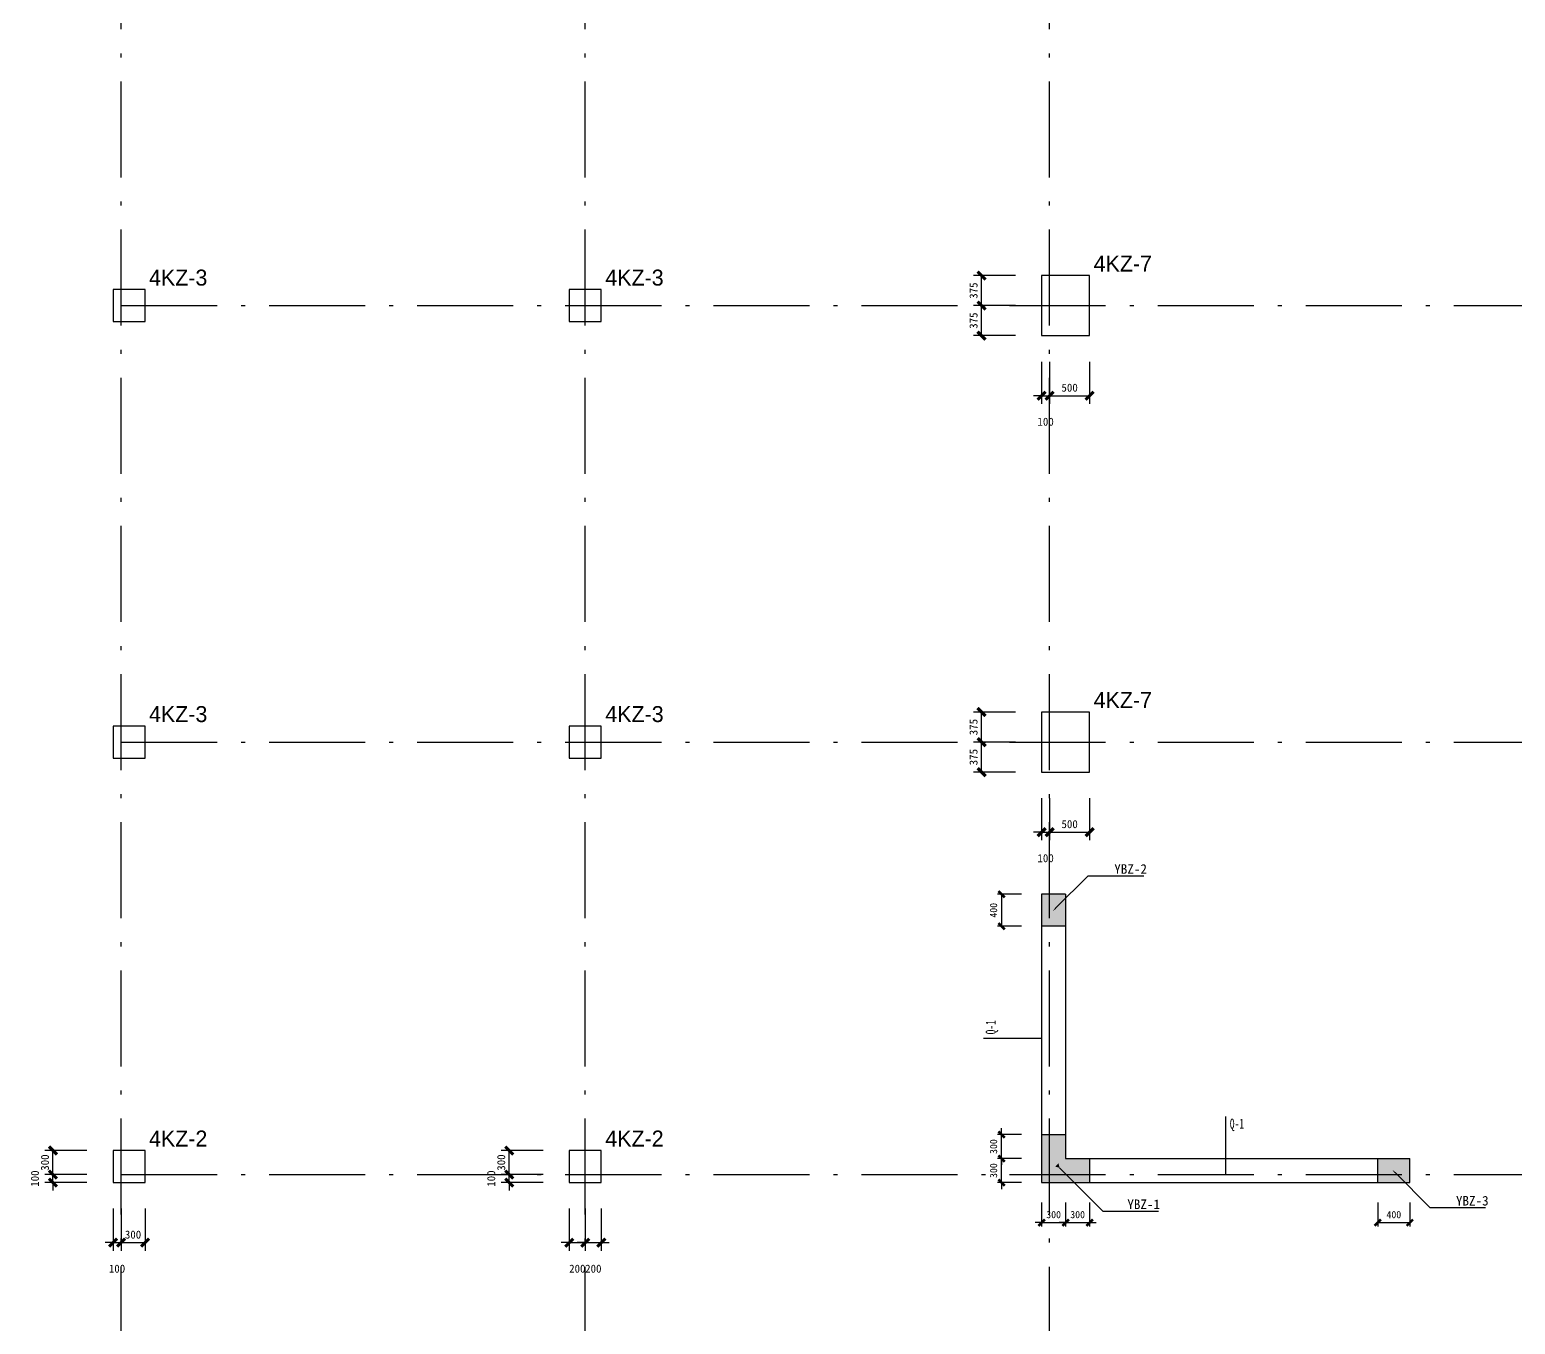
# Model space of a CAD drawing. Header units: millimetres. Extents: x -1141 to 233276, y -20783 to 42059.
# Drawn here: x -1141 to 17417, y 9731 to 25895 of the extents above; entities that cross this region are included whole.
import ezdxf
from ezdxf import colors
from ezdxf.entities.mleader import LeaderData, LeaderLine
from ezdxf.math import Vec2, Vec3

# ---------------------------------------------------------------- set-up
doc = ezdxf.new("R2010")
doc.units = ezdxf.units.MM
doc.header["$PDMODE"] = 35
doc.linetypes.add('线型2', pattern=[1850, 1200, -300, 50, -300])
doc.linetypes.add('线型5', pattern=[3050, 2400, -300, 50, -300])
for name, color, linetype in [('BZ-name', 160, 'Continuous'), ('WALL-Beam', 80, 'Continuous'), ('WALL_INFO', 130, 'Continuous')]:
    doc.layers.add(name, color=color, linetype=linetype)
doc.layers.add('DOTE', color=10, linetype='线型2', plot=False)
for name, color, linetype, lineweight in [('S_Cl', 2, 'Continuous', 25), ('S_ColumDimSect', 84, '线型5', 9), ('S_ColumFocus', 2, 'Continuous', 9), ('S_ConcWall', 3, 'Continuous', 25)]:
    doc.layers.add(name, color=color, linetype=linetype, lineweight=lineweight)
doc.styles.add('xxxx', font='RIF.ttf')
doc.styles.add('宋体', font='')
doc.styles.get('宋体').set_extended_font_data('宋体')
doc.dimstyles.new('DimN_1', dxfattribs={"dimtxt": 125, "dimasz": 100, "dimexe": 250, "dimexo": 0.0625, "dimgap": 50, "dimtad": 1, "dimdec": 0, "dimrnd": 5, "dimzin": 0, "dimdsep": 46, "dimtxsty": '宋体', "dimblk1": 'ARCHTICK', "dimblk2": 'ARCHTICK', "dimsah": 1, "dimcen": 0.09, "dimadec": 0, "dimazin": 0, "dimtfac": 1, "dimtdec": 0, "dimtofl": 0, "dimtmove": 2, "dimatfit": 1, "dimfxl": 1, "dimtolj": 1, "dimtzin": 0, "dimarcsym": 0})
doc.dimstyles.new('ISO-25', dxfattribs={"dimtxt": 2.5, "dimasz": 2.5, "dimexe": 1.25, "dimexo": 0.625, "dimtad": 1, "dimtxsty": 'Standard', "dimcen": 2.5, "dimadec": 0, "dimazin": 0, "dimtfac": 1, "dimtmove": 0, "dimatfit": 3, "dimfxl": 1, "dimarcsym": 0})

# ---------------------------------------------------------------- blocks, each defined once
blk = doc.blocks.new('_ArchTick')
at = {"color": 0, "linetype": 'ByBlock', "const_width": 0.4}
blk.add_lwpolyline([(-0.5, -0.5), (0.5, 0.5)], dxfattribs=at)
blk = doc.blocks.new('*D10')
at = {"layer": 'Defpoints', "color": 0, "transparency": 16777216}
for p in [(-850, 11600), (-100, 11600), (-100, 11500)]:
    blk.add_point(p, dxfattribs=at)
at = {"layer": 'S_ColumDimSect', "color": 0, "lineweight": -2, "transparency": 16777216}
for p, q in [((-850, 11600), (-850, 11700)), ((-425, 11600), (-950, 11600)), ((-850, 11500), (-850, 11600)), ((-425, 11500), (-950, 11500)), ((-850, 11500), (-850, 11400))]:
    blk.add_line(p, q, dxfattribs=at)
at = {"layer": 'S_ColumDimSect', "color": 0, "lineweight": -2, "transparency": 16777216, "xscale": 100, "yscale": 100, "zscale": 100}
for p, rotation in [((-850, 11600), 270), ((-850, 11500), 90)]:
    blk.add_blockref('_ArchTick', p, dxfattribs=dict(at, rotation=rotation))
at = {"layer": 'S_ColumDimSect', "color": 0, "transparency": 16777216, "insert": (-1075, 11550), "char_height": 100, "attachment_point": 5, "rotation": 90, "style": '宋体'}
blk.add_mtext('\\A1;100', dxfattribs=at)
blk = doc.blocks.new('*D11')
at = {"layer": 'Defpoints', "color": 0, "transparency": 16777216}
for p in [(-850, 11900), (-100, 11900), (-100, 11600)]:
    blk.add_point(p, dxfattribs=at)
at = {"layer": 'S_ColumDimSect', "color": 0, "lineweight": -2, "transparency": 16777216}
for p, q in [((-425, 11900), (-950, 11900)), ((-850, 11600), (-850, 11900)), ((-425, 11600), (-950, 11600))]:
    blk.add_line(p, q, dxfattribs=at)
at = {"layer": 'S_ColumDimSect', "color": 0, "lineweight": -2, "transparency": 16777216, "xscale": 100, "yscale": 100, "zscale": 100}
for p, rotation in [((-850, 11900), 90), ((-850, 11600), 270)]:
    blk.add_blockref('_ArchTick', p, dxfattribs=dict(at, rotation=rotation))
at = {"layer": 'S_ColumDimSect', "color": 0, "transparency": 16777216, "insert": (-950, 11750), "char_height": 100, "attachment_point": 5, "rotation": 90, "style": '宋体'}
blk.add_mtext('\\A1;300', dxfattribs=at)
blk = doc.blocks.new('*D12')
at = {"layer": 'Defpoints', "color": 0, "transparency": 16777216}
for p in [(-100, 11500), (0, 11500), (0, 10750)]:
    blk.add_point(p, dxfattribs=at)
at = {"layer": 'S_ColumDimSect', "color": 0, "lineweight": -2, "transparency": 16777216}
for p, q in [((-100, 11175), (-100, 10650)), ((0, 11175), (0, 10650)), ((-100, 10750), (-200, 10750)), ((-100, 10750), (0, 10750)), ((0, 10750), (100, 10750))]:
    blk.add_line(p, q, dxfattribs=at)
at = {"layer": 'S_ColumDimSect', "color": 0, "lineweight": -2, "transparency": 16777216, "xscale": 100, "yscale": 100, "zscale": 100}
blk.add_blockref('_ArchTick', (-100, 10750), dxfattribs=at)
at = {"layer": 'S_ColumDimSect', "color": 0, "lineweight": -2, "transparency": 16777216, "xscale": 100, "yscale": 100, "zscale": 100, "rotation": 180}
blk.add_blockref('_ArchTick', (0, 10750), dxfattribs=at)
at = {"layer": 'S_ColumDimSect', "color": 0, "transparency": 16777216, "insert": (-50, 10425), "char_height": 100, "attachment_point": 5, "style": '宋体'}
blk.add_mtext('\\A1;100', dxfattribs=at)
blk = doc.blocks.new('*D13')
at = {"layer": 'Defpoints', "color": 0, "transparency": 16777216}
for p in [(0, 11500), (300, 11500), (300, 10750)]:
    blk.add_point(p, dxfattribs=at)
at = {"layer": 'S_ColumDimSect', "color": 0, "lineweight": -2, "transparency": 16777216}
for p, q in [((0, 11175), (0, 10650)), ((300, 11175), (300, 10650)), ((0, 10750), (300, 10750))]:
    blk.add_line(p, q, dxfattribs=at)
at = {"layer": 'S_ColumDimSect', "color": 0, "lineweight": -2, "transparency": 16777216, "xscale": 100, "yscale": 100, "zscale": 100, "rotation": 180}
blk.add_blockref('_ArchTick', (0, 10750), dxfattribs=at)
at = {"layer": 'S_ColumDimSect', "color": 0, "lineweight": -2, "transparency": 16777216, "xscale": 100, "yscale": 100, "zscale": 100}
blk.add_blockref('_ArchTick', (300, 10750), dxfattribs=at)
at = {"layer": 'S_ColumDimSect', "color": 0, "transparency": 16777216, "insert": (150, 10850), "char_height": 100, "attachment_point": 5, "style": '宋体'}
blk.add_mtext('\\A1;300', dxfattribs=at)
blk = doc.blocks.new('*D26')
at = {"layer": 'Defpoints', "color": 0, "transparency": 16777216}
for p in [(4850, 11600), (5600, 11600), (5600, 11500)]:
    blk.add_point(p, dxfattribs=at)
at = {"layer": 'S_ColumDimSect', "color": 0, "lineweight": -2, "transparency": 16777216}
for p, q in [((4850, 11600), (4850, 11700)), ((5275, 11600), (4750, 11600)), ((4850, 11500), (4850, 11600)), ((5275, 11500), (4750, 11500)), ((4850, 11500), (4850, 11400))]:
    blk.add_line(p, q, dxfattribs=at)
at = {"layer": 'S_ColumDimSect', "color": 0, "lineweight": -2, "transparency": 16777216, "xscale": 100, "yscale": 100, "zscale": 100}
for p, rotation in [((4850, 11600), 270), ((4850, 11500), 90)]:
    blk.add_blockref('_ArchTick', p, dxfattribs=dict(at, rotation=rotation))
at = {"layer": 'S_ColumDimSect', "color": 0, "transparency": 16777216, "insert": (4625, 11550), "char_height": 100, "attachment_point": 5, "rotation": 90, "style": '宋体'}
blk.add_mtext('\\A1;100', dxfattribs=at)
blk = doc.blocks.new('*D27')
at = {"layer": 'Defpoints', "color": 0, "transparency": 16777216}
for p in [(4850, 11900), (5600, 11900), (5600, 11600)]:
    blk.add_point(p, dxfattribs=at)
at = {"layer": 'S_ColumDimSect', "color": 0, "lineweight": -2, "transparency": 16777216}
for p, q in [((5275, 11900), (4750, 11900)), ((4850, 11600), (4850, 11900)), ((5275, 11600), (4750, 11600))]:
    blk.add_line(p, q, dxfattribs=at)
at = {"layer": 'S_ColumDimSect', "color": 0, "lineweight": -2, "transparency": 16777216, "xscale": 100, "yscale": 100, "zscale": 100}
for p, rotation in [((4850, 11900), 90), ((4850, 11600), 270)]:
    blk.add_blockref('_ArchTick', p, dxfattribs=dict(at, rotation=rotation))
at = {"layer": 'S_ColumDimSect', "color": 0, "transparency": 16777216, "insert": (4750, 11750), "char_height": 100, "attachment_point": 5, "rotation": 90, "style": '宋体'}
blk.add_mtext('\\A1;300', dxfattribs=at)
blk = doc.blocks.new('*D28')
at = {"layer": 'Defpoints', "color": 0, "transparency": 16777216}
for p in [(5600, 11500), (5800, 11500), (5800, 10750)]:
    blk.add_point(p, dxfattribs=at)
at = {"layer": 'S_ColumDimSect', "color": 0, "lineweight": -2, "transparency": 16777216}
for p, q in [((5600, 11175), (5600, 10650)), ((5800, 11175), (5800, 10650)), ((5600, 10750), (5500, 10750)), ((5600, 10750), (5800, 10750)), ((5800, 10750), (5900, 10750))]:
    blk.add_line(p, q, dxfattribs=at)
at = {"layer": 'S_ColumDimSect', "color": 0, "lineweight": -2, "transparency": 16777216, "xscale": 100, "yscale": 100, "zscale": 100}
blk.add_blockref('_ArchTick', (5600, 10750), dxfattribs=at)
at = {"layer": 'S_ColumDimSect', "color": 0, "lineweight": -2, "transparency": 16777216, "xscale": 100, "yscale": 100, "zscale": 100, "rotation": 180}
blk.add_blockref('_ArchTick', (5800, 10750), dxfattribs=at)
at = {"layer": 'S_ColumDimSect', "color": 0, "transparency": 16777216, "insert": (5700, 10425), "char_height": 100, "attachment_point": 5, "style": '宋体'}
blk.add_mtext('\\A1;200', dxfattribs=at)
blk = doc.blocks.new('*D29')
at = {"layer": 'Defpoints', "color": 0, "transparency": 16777216}
for p in [(5800, 11500), (6000, 11500), (6000, 10750)]:
    blk.add_point(p, dxfattribs=at)
at = {"layer": 'S_ColumDimSect', "color": 0, "lineweight": -2, "transparency": 16777216}
for p, q in [((5800, 11175), (5800, 10650)), ((6000, 11175), (6000, 10650)), ((5800, 10750), (5700, 10750)), ((5800, 10750), (6000, 10750)), ((6000, 10750), (6100, 10750))]:
    blk.add_line(p, q, dxfattribs=at)
at = {"layer": 'S_ColumDimSect', "color": 0, "lineweight": -2, "transparency": 16777216, "xscale": 100, "yscale": 100, "zscale": 100}
blk.add_blockref('_ArchTick', (5800, 10750), dxfattribs=at)
at = {"layer": 'S_ColumDimSect', "color": 0, "lineweight": -2, "transparency": 16777216, "xscale": 100, "yscale": 100, "zscale": 100, "rotation": 180}
blk.add_blockref('_ArchTick', (6000, 10750), dxfattribs=at)
at = {"layer": 'S_ColumDimSect', "color": 0, "transparency": 16777216, "insert": (5900, 10425), "char_height": 100, "attachment_point": 5, "style": '宋体'}
blk.add_mtext('\\A1;200', dxfattribs=at)
blk = doc.blocks.new('*D42')
at = {"layer": 'Defpoints', "color": 0, "transparency": 16777216}
for p in [(10750, 17000), (11500, 17000), (11500, 16625)]:
    blk.add_point(p, dxfattribs=at)
at = {"layer": 'S_ColumDimSect', "color": 0, "lineweight": -2, "transparency": 16777216}
for p, q in [((11175, 17000), (10650, 17000)), ((10750, 16625), (10750, 17000)), ((11175, 16625), (10650, 16625))]:
    blk.add_line(p, q, dxfattribs=at)
at = {"layer": 'S_ColumDimSect', "color": 0, "lineweight": -2, "transparency": 16777216, "xscale": 100, "yscale": 100, "zscale": 100}
for p, rotation in [((10750, 17000), 90), ((10750, 16625), 270)]:
    blk.add_blockref('_ArchTick', p, dxfattribs=dict(at, rotation=rotation))
at = {"layer": 'S_ColumDimSect', "color": 0, "transparency": 16777216, "insert": (10650, 16812.5), "char_height": 100, "attachment_point": 5, "rotation": 90, "style": '宋体'}
blk.add_mtext('\\A1;375', dxfattribs=at)
blk = doc.blocks.new('*D43')
at = {"layer": 'Defpoints', "color": 0, "transparency": 16777216}
for p in [(10750, 17375), (11500, 17375), (11500, 17000)]:
    blk.add_point(p, dxfattribs=at)
at = {"layer": 'S_ColumDimSect', "color": 0, "lineweight": -2, "transparency": 16777216}
for p, q in [((11175, 17375), (10650, 17375)), ((10750, 17000), (10750, 17375)), ((11175, 17000), (10650, 17000))]:
    blk.add_line(p, q, dxfattribs=at)
at = {"layer": 'S_ColumDimSect', "color": 0, "lineweight": -2, "transparency": 16777216, "xscale": 100, "yscale": 100, "zscale": 100}
for p, rotation in [((10750, 17375), 90), ((10750, 17000), 270)]:
    blk.add_blockref('_ArchTick', p, dxfattribs=dict(at, rotation=rotation))
at = {"layer": 'S_ColumDimSect', "color": 0, "transparency": 16777216, "insert": (10650, 17187.5), "char_height": 100, "attachment_point": 5, "rotation": 90, "style": '宋体'}
blk.add_mtext('\\A1;375', dxfattribs=at)
blk = doc.blocks.new('*D44')
at = {"layer": 'Defpoints', "color": 0, "transparency": 16777216}
for p in [(11500, 16625), (11600, 16625), (11600, 15875)]:
    blk.add_point(p, dxfattribs=at)
at = {"layer": 'S_ColumDimSect', "color": 0, "lineweight": -2, "transparency": 16777216}
for p, q in [((11500, 16300), (11500, 15775)), ((11600, 16300), (11600, 15775)), ((11500, 15875), (11400, 15875)), ((11500, 15875), (11600, 15875)), ((11600, 15875), (11700, 15875))]:
    blk.add_line(p, q, dxfattribs=at)
at = {"layer": 'S_ColumDimSect', "color": 0, "lineweight": -2, "transparency": 16777216, "xscale": 100, "yscale": 100, "zscale": 100}
blk.add_blockref('_ArchTick', (11500, 15875), dxfattribs=at)
at = {"layer": 'S_ColumDimSect', "color": 0, "lineweight": -2, "transparency": 16777216, "xscale": 100, "yscale": 100, "zscale": 100, "rotation": 180}
blk.add_blockref('_ArchTick', (11600, 15875), dxfattribs=at)
at = {"layer": 'S_ColumDimSect', "color": 0, "transparency": 16777216, "insert": (11550, 15550), "char_height": 100, "attachment_point": 5, "style": '宋体'}
blk.add_mtext('\\A1;100', dxfattribs=at)
blk = doc.blocks.new('*D45')
at = {"layer": 'Defpoints', "color": 0, "transparency": 16777216}
for p in [(11600, 16625), (12100, 16625), (12100, 15875)]:
    blk.add_point(p, dxfattribs=at)
at = {"layer": 'S_ColumDimSect', "color": 0, "lineweight": -2, "transparency": 16777216}
for p, q in [((11600, 16300), (11600, 15775)), ((12100, 16300), (12100, 15775)), ((11600, 15875), (12100, 15875))]:
    blk.add_line(p, q, dxfattribs=at)
at = {"layer": 'S_ColumDimSect', "color": 0, "lineweight": -2, "transparency": 16777216, "xscale": 100, "yscale": 100, "zscale": 100, "rotation": 180}
blk.add_blockref('_ArchTick', (11600, 15875), dxfattribs=at)
at = {"layer": 'S_ColumDimSect', "color": 0, "lineweight": -2, "transparency": 16777216, "xscale": 100, "yscale": 100, "zscale": 100}
blk.add_blockref('_ArchTick', (12100, 15875), dxfattribs=at)
at = {"layer": 'S_ColumDimSect', "color": 0, "transparency": 16777216, "insert": (11850, 15975), "char_height": 100, "attachment_point": 5, "style": '宋体'}
blk.add_mtext('\\A1;500', dxfattribs=at)
blk = doc.blocks.new('*D46')
at = {"layer": 'Defpoints', "color": 0, "transparency": 16777216}
for p in [(10750, 22450), (11500, 22450), (11500, 22075)]:
    blk.add_point(p, dxfattribs=at)
at = {"layer": 'S_ColumDimSect', "color": 0, "lineweight": -2, "transparency": 16777216}
for p, q in [((11175, 22450), (10650, 22450)), ((10750, 22075), (10750, 22450)), ((11175, 22075), (10650, 22075))]:
    blk.add_line(p, q, dxfattribs=at)
at = {"layer": 'S_ColumDimSect', "color": 0, "lineweight": -2, "transparency": 16777216, "xscale": 100, "yscale": 100, "zscale": 100}
for p, rotation in [((10750, 22450), 90), ((10750, 22075), 270)]:
    blk.add_blockref('_ArchTick', p, dxfattribs=dict(at, rotation=rotation))
at = {"layer": 'S_ColumDimSect', "color": 0, "transparency": 16777216, "insert": (10650, 22262.5), "char_height": 100, "attachment_point": 5, "rotation": 90, "style": '宋体'}
blk.add_mtext('\\A1;375', dxfattribs=at)
blk = doc.blocks.new('*D47')
at = {"layer": 'Defpoints', "color": 0, "transparency": 16777216}
for p in [(10750, 22825), (11500, 22825), (11500, 22450)]:
    blk.add_point(p, dxfattribs=at)
at = {"layer": 'S_ColumDimSect', "color": 0, "lineweight": -2, "transparency": 16777216}
for p, q in [((11175, 22825), (10650, 22825)), ((10750, 22450), (10750, 22825)), ((11175, 22450), (10650, 22450))]:
    blk.add_line(p, q, dxfattribs=at)
at = {"layer": 'S_ColumDimSect', "color": 0, "lineweight": -2, "transparency": 16777216, "xscale": 100, "yscale": 100, "zscale": 100}
for p, rotation in [((10750, 22825), 90), ((10750, 22450), 270)]:
    blk.add_blockref('_ArchTick', p, dxfattribs=dict(at, rotation=rotation))
at = {"layer": 'S_ColumDimSect', "color": 0, "transparency": 16777216, "insert": (10650, 22637.5), "char_height": 100, "attachment_point": 5, "rotation": 90, "style": '宋体'}
blk.add_mtext('\\A1;375', dxfattribs=at)
blk = doc.blocks.new('*D48')
at = {"layer": 'Defpoints', "color": 0, "transparency": 16777216}
for p in [(11500, 22075), (11600, 22075), (11600, 21325)]:
    blk.add_point(p, dxfattribs=at)
at = {"layer": 'S_ColumDimSect', "color": 0, "lineweight": -2, "transparency": 16777216}
for p, q in [((11500, 21750), (11500, 21225)), ((11600, 21750), (11600, 21225)), ((11500, 21325), (11400, 21325)), ((11500, 21325), (11600, 21325)), ((11600, 21325), (11700, 21325))]:
    blk.add_line(p, q, dxfattribs=at)
at = {"layer": 'S_ColumDimSect', "color": 0, "lineweight": -2, "transparency": 16777216, "xscale": 100, "yscale": 100, "zscale": 100}
blk.add_blockref('_ArchTick', (11500, 21325), dxfattribs=at)
at = {"layer": 'S_ColumDimSect', "color": 0, "lineweight": -2, "transparency": 16777216, "xscale": 100, "yscale": 100, "zscale": 100, "rotation": 180}
blk.add_blockref('_ArchTick', (11600, 21325), dxfattribs=at)
at = {"layer": 'S_ColumDimSect', "color": 0, "transparency": 16777216, "insert": (11550, 21000), "char_height": 100, "attachment_point": 5, "style": '宋体'}
blk.add_mtext('\\A1;100', dxfattribs=at)
blk = doc.blocks.new('*D49')
at = {"layer": 'Defpoints', "color": 0, "transparency": 16777216}
for p in [(11600, 22075), (12100, 22075), (12100, 21325)]:
    blk.add_point(p, dxfattribs=at)
at = {"layer": 'S_ColumDimSect', "color": 0, "lineweight": -2, "transparency": 16777216}
for p, q in [((11600, 21750), (11600, 21225)), ((12100, 21750), (12100, 21225)), ((11600, 21325), (12100, 21325))]:
    blk.add_line(p, q, dxfattribs=at)
at = {"layer": 'S_ColumDimSect', "color": 0, "lineweight": -2, "transparency": 16777216, "xscale": 100, "yscale": 100, "zscale": 100, "rotation": 180}
blk.add_blockref('_ArchTick', (11600, 21325), dxfattribs=at)
at = {"layer": 'S_ColumDimSect', "color": 0, "lineweight": -2, "transparency": 16777216, "xscale": 100, "yscale": 100, "zscale": 100}
blk.add_blockref('_ArchTick', (12100, 21325), dxfattribs=at)
at = {"layer": 'S_ColumDimSect', "color": 0, "transparency": 16777216, "insert": (11850, 21425), "char_height": 100, "attachment_point": 5, "style": '宋体'}
blk.add_mtext('\\A1;500', dxfattribs=at)
blk = doc.blocks.new('*D253')
at = {"layer": 'Defpoints', "color": 0, "transparency": 16777216}
for p in [(11500, 11500), (11800, 11500), (11800, 11000)]:
    blk.add_point(p, dxfattribs=at)
at = {"layer": 'WALL-Beam', "color": 0, "lineweight": -2, "transparency": 16777216}
for p, q in [((11500, 11250), (11500, 10950)), ((11800, 11250), (11800, 10950)), ((11500, 11000), (11420, 11000)), ((11500, 11000), (11800, 11000)), ((11800, 11000), (11880, 11000))]:
    blk.add_line(p, q, dxfattribs=at)
at = {"layer": 'WALL-Beam', "color": 0, "lineweight": -2, "transparency": 16777216, "xscale": 80, "yscale": 80, "zscale": 80}
blk.add_blockref('_ArchTick', (11500, 11000), dxfattribs=at)
at = {"layer": 'WALL-Beam', "color": 0, "lineweight": -2, "transparency": 16777216, "xscale": 80, "yscale": 80, "zscale": 80, "rotation": 180}
blk.add_blockref('_ArchTick', (11800, 11000), dxfattribs=at)
at = {"layer": 'WALL-Beam', "color": 7, "transparency": 16777216, "insert": (11650, 11100), "char_height": 90, "attachment_point": 5}
blk.add_mtext('300', dxfattribs=at)
blk = doc.blocks.new('*D254')
at = {"layer": 'Defpoints', "color": 0, "transparency": 16777216}
for p in [(11800, 11500), (12100, 11500), (12100, 11000)]:
    blk.add_point(p, dxfattribs=at)
at = {"layer": 'WALL-Beam', "color": 0, "lineweight": -2, "transparency": 16777216}
for p, q in [((11800, 11250), (11800, 10950)), ((12100, 11250), (12100, 10950)), ((11800, 11000), (11720, 11000)), ((11800, 11000), (12100, 11000)), ((12100, 11000), (12180, 11000))]:
    blk.add_line(p, q, dxfattribs=at)
at = {"layer": 'WALL-Beam', "color": 0, "lineweight": -2, "transparency": 16777216, "xscale": 80, "yscale": 80, "zscale": 80}
blk.add_blockref('_ArchTick', (11800, 11000), dxfattribs=at)
at = {"layer": 'WALL-Beam', "color": 0, "lineweight": -2, "transparency": 16777216, "xscale": 80, "yscale": 80, "zscale": 80, "rotation": 180}
blk.add_blockref('_ArchTick', (12100, 11000), dxfattribs=at)
at = {"layer": 'WALL-Beam', "color": 7, "transparency": 16777216, "insert": (11950, 11100), "char_height": 90, "attachment_point": 5}
blk.add_mtext('300', dxfattribs=at)
blk = doc.blocks.new('*D251')
at = {"layer": 'Defpoints', "color": 0, "transparency": 16777216}
for p in [(11000, 11800), (11500, 11800), (11500, 11500)]:
    blk.add_point(p, dxfattribs=at)
at = {"layer": 'WALL-Beam', "color": 0, "lineweight": -2, "transparency": 16777216}
for p, q in [((11000, 11800), (11000, 11880)), ((11250, 11800), (10950, 11800)), ((11000, 11500), (11000, 11800)), ((11250, 11500), (10950, 11500)), ((11000, 11500), (11000, 11420))]:
    blk.add_line(p, q, dxfattribs=at)
at = {"layer": 'WALL-Beam', "color": 0, "lineweight": -2, "transparency": 16777216, "xscale": 80, "yscale": 80, "zscale": 80}
for p, rotation in [((11000, 11800), 270), ((11000, 11500), 90)]:
    blk.add_blockref('_ArchTick', p, dxfattribs=dict(at, rotation=rotation))
at = {"layer": 'WALL-Beam', "color": 7, "transparency": 16777216, "insert": (10900, 11650), "char_height": 90, "attachment_point": 5, "rotation": 90}
blk.add_mtext('300', dxfattribs=at)
blk = doc.blocks.new('*D255')
at = {"layer": 'Defpoints', "color": 0, "transparency": 16777216}
for p in [(11000, 12100), (11500, 12100), (11500, 11800)]:
    blk.add_point(p, dxfattribs=at)
at = {"layer": 'WALL-Beam', "color": 0, "lineweight": -2, "transparency": 16777216}
for p, q in [((11250, 12100), (10950, 12100)), ((11000, 12100), (11000, 12180)), ((11000, 11800), (11000, 12100)), ((11250, 11800), (10950, 11800)), ((11000, 11800), (11000, 11720))]:
    blk.add_line(p, q, dxfattribs=at)
at = {"layer": 'WALL-Beam', "color": 0, "lineweight": -2, "transparency": 16777216, "xscale": 80, "yscale": 80, "zscale": 80}
for p, rotation in [((11000, 12100), 270), ((11000, 11800), 90)]:
    blk.add_blockref('_ArchTick', p, dxfattribs=dict(at, rotation=rotation))
at = {"layer": 'WALL-Beam', "color": 7, "transparency": 16777216, "insert": (10900, 11950), "char_height": 90, "attachment_point": 5, "rotation": 90}
blk.add_mtext('300', dxfattribs=at)
blk = doc.blocks.new('*D256')
at = {"layer": 'Defpoints', "color": 0, "transparency": 16777216}
for p in [(11500, 15100), (11000, 14700), (11500, 14700)]:
    blk.add_point(p, dxfattribs=at)
at = {"layer": 'WALL-Beam', "color": 0, "lineweight": -2, "transparency": 16777216}
for p, q in [((11250, 15100), (10950, 15100)), ((11000, 15100), (11000, 14700)), ((11250, 14700), (10950, 14700))]:
    blk.add_line(p, q, dxfattribs=at)
at = {"layer": 'WALL-Beam', "color": 0, "lineweight": -2, "transparency": 16777216, "xscale": 80, "yscale": 80, "zscale": 80}
for p, rotation in [((11000, 15100), 90), ((11000, 14700), 270)]:
    blk.add_blockref('_ArchTick', p, dxfattribs=dict(at, rotation=rotation))
at = {"layer": 'WALL-Beam', "color": 7, "transparency": 16777216, "insert": (10900, 14900), "char_height": 90, "attachment_point": 5, "rotation": 90}
blk.add_mtext('400', dxfattribs=at)
blk = doc.blocks.new('*D257')
at = {"layer": 'Defpoints', "color": 0, "transparency": 16777216}
for p in [(15700, 11500), (16100, 11500), (16100, 11000)]:
    blk.add_point(p, dxfattribs=at)
at = {"layer": 'WALL-Beam', "color": 0, "lineweight": -2, "transparency": 16777216}
for p, q in [((15700, 11250), (15700, 10950)), ((16100, 11250), (16100, 10950)), ((15700, 11000), (16100, 11000))]:
    blk.add_line(p, q, dxfattribs=at)
at = {"layer": 'WALL-Beam', "color": 0, "lineweight": -2, "transparency": 16777216, "xscale": 80, "yscale": 80, "zscale": 80, "rotation": 180}
blk.add_blockref('_ArchTick', (15700, 11000), dxfattribs=at)
at = {"layer": 'WALL-Beam', "color": 0, "lineweight": -2, "transparency": 16777216, "xscale": 80, "yscale": 80, "zscale": 80}
blk.add_blockref('_ArchTick', (16100, 11000), dxfattribs=at)
at = {"layer": 'WALL-Beam', "color": 7, "transparency": 16777216, "insert": (15900, 11100), "char_height": 90, "attachment_point": 5}
blk.add_mtext('400', dxfattribs=at)
blk = doc.blocks.new('_DatumFilled')
at = {"color": 0, "linetype": 'ByBlock'}
blk.add_solid([(0, 0.58), (-1, 0), (0, -0.58)], dxfattribs=at)

msp = doc.modelspace()

# ---------------------------------------------------------------- hatches: boundary and pattern name
at = {"layer": 'WALL-Beam', "true_color": 0x636466}
h = msp.add_hatch(color=251, dxfattribs=at)
h.dxf.hatch_style = 1
h.paths.add_polyline_path([(11800, 15100), (11500, 15100), (11500, 14700), (11800, 14700)])
h = msp.add_hatch(color=251, dxfattribs=at)
h.dxf.hatch_style = 1
h.paths.add_polyline_path([(11500, 11500), (12100, 11500), (12100, 11800), (11800, 11800), (11800, 12100), (11500, 12100)])
h = msp.add_hatch(color=251, dxfattribs=at)
h.dxf.hatch_style = 1
h.paths.add_polyline_path([(16100, 11500), (16100, 11800), (15700, 11800), (15700, 11500)])

# ---------------------------------------------------------------- linework, layer by layer
at = {"layer": 'DOTE'}
for p, q in [((0, 0), (0, 41300)), ((5800, 0), (5800, 41300)), ((11600, 0), (11600, 41300)), ((0, 22450), (72500, 22450)), ((0, 17000), (72500, 17000)), ((0, 11600), (72500, 11600))]:
    msp.add_line(p, q, dxfattribs=at)
at = {"layer": 'S_Cl'}
for points in [[(300, 22250), (300, 22650), (-100, 22650), (-100, 22250)], [(6000, 22250), (6000, 22650), (5600, 22650), (5600, 22250)], [(12100, 22075), (12100, 22825), (11500, 22825), (11500, 22075)], [(12100, 16625), (12100, 17375), (11500, 17375), (11500, 16625)], [(300, 16800), (300, 17200), (-100, 17200), (-100, 16800)], [(6000, 16800), (6000, 17200), (5600, 17200), (5600, 16800)], [(300, 11500), (300, 11900), (-100, 11900), (-100, 11500)], [(6000, 11500), (6000, 11900), (5600, 11900), (5600, 11500)]]:
    msp.add_lwpolyline(points, close=True, dxfattribs=at)
at = {"layer": 'S_ConcWall'}
for p, q in [((11500, 15100), (11500, 11500)), ((11800, 15100), (11500, 15100)), ((11800, 15100), (11800, 11800)), ((11800, 14700), (11500, 14700)), ((11500, 12100), (11800, 12100)), ((11800, 11800), (16100, 11800)), ((12100, 11800), (12100, 11500)), ((15700, 11500), (15700, 11800)), ((16100, 11500), (16100, 11800)), ((11500, 11500), (16100, 11500))]:
    msp.add_line(p, q, dxfattribs=at)
at = {"layer": 'WALL_INFO'}
for p, q in [((11500, 13300), (10775, 13300)), ((13800, 11600), (13800, 12325))]:
    msp.add_line(p, q, dxfattribs=at)

# ---------------------------------------------------------------- texts
at = {"layer": 'S_ColumFocus', "char_height": 200, "attachment_point": 1, "style": 'xxxx'}
for s, insert, width in [('4KZ-7', (12150, 23075.05), 804), ('4KZ-3', (350, 22900.05), 678.375), ('4KZ-3', (6050, 22900.05), 678.375), ('4KZ-3', (350, 17450.05), 678.375), ('4KZ-3', (6050, 17450.05), 678.375), ('4KZ-7', (12150, 17625.05), 812.375), ('4KZ-2', (350, 12150.05), 678.375), ('4KZ-2', (6050, 12150.05), 670)]:
    msp.add_mtext(s, dxfattribs=dict(at, insert=insert, width=width))
at = {"layer": 'WALL_INFO', "insert": (10880, 13440), "char_height": 125, "width": 393.75, "attachment_point": 5, "rotation": 90, "line_spacing_factor": 1.1, "style": '宋体'}
msp.add_mtext('\\pxsm1;{\\W0.7;Q-1}', dxfattribs=at)
at = {"layer": 'WALL_INFO', "insert": (13940, 12220), "char_height": 125, "width": 393.75, "attachment_point": 5, "line_spacing_factor": 1.1, "style": '宋体'}
msp.add_mtext('\\pxsm1;{\\W0.7;Q-1}', dxfattribs=at)

# ---------------------------------------------------------------- dimensions: what is measured, and where the dimension line sits
at = {"layer": 'S_ColumDimSect'}
for p1, p2, distance, picture, middle in [((11500, 22450), (11500, 22825), 750, '*D47', (10650, 22637.5)), ((11500, 22075), (11500, 22450), 750, '*D46', (10650, 22262.5)), ((11500, 22075), (11600, 22075), -750, '*D48', (11550, 21000)), ((11600, 22075), (12100, 22075), -750, '*D49', (11850, 21425)), ((11500, 17000), (11500, 17375), 750, '*D43', (10650, 17187.5)), ((11500, 16625), (11500, 17000), 750, '*D42', (10650, 16812.5)), ((11500, 16625), (11600, 16625), -750, '*D44', (11550, 15550)), ((11600, 16625), (12100, 16625), -750, '*D45', (11850, 15975)), ((-100, 11600), (-100, 11900), 750, '*D11', (-950, 11750)), ((5600, 11600), (5600, 11900), 750, '*D27', (4750, 11750)), ((-100, 11500), (-100, 11600), 750, '*D10', (-1075, 11550)), ((5600, 11500), (5600, 11600), 750, '*D26', (4625, 11550)), ((-100, 11500), (0, 11500), -750, '*D12', (-50, 10425)), ((0, 11500), (300, 11500), -750, '*D13', (150, 10850)), ((5600, 11500), (5800, 11500), -750, '*D28', (5700, 10425)), ((5800, 11500), (6000, 11500), -750, '*D29', (5900, 10425))]:
    dim = msp.add_aligned_dim(p1=p1, p2=p2, distance=distance, dimstyle='DimN_1', override={"dimtxt": 100, "dimexe": 100, "dimexo": 325, "dimtih": 0, "dimtoh": 0, "dimtofl": 1, "dimtfill": 0}, dxfattribs=at)
    dim.commit()
    dim.dimension.update_dxf_attribs({"geometry": picture, "text_midpoint": middle})
at = {"layer": 'WALL-Beam'}
for base, p1, p2, picture, middle in [((11000, 14700), (11500, 15100), (11500, 14700), '*D256', (10900, 14900)), ((11000, 12100), (11500, 11800), (11500, 12100), '*D255', (10900, 11950)), ((11000, 11800), (11500, 11500), (11500, 11800), '*D251', (10900, 11650))]:
    dim = msp.add_linear_dim(base=base, p1=p1, p2=p2, angle=270, dimstyle='ISO-25', override={"dimtxt": 90, "dimasz": 80, "dimexe": 50, "dimexo": 250, "dimgap": 55, "dimblk1": 'ArchTick', "dimblk2": 'ArchTick', "dimsah": 1, "dimclrt": 7, "dimtix": 1, "dimtmove": 2}, dxfattribs=at)
    dim.commit()
    dim.dimension.update_dxf_attribs({"geometry": picture, "text_midpoint": middle})
for base, p1, p2, override, picture, middle in [((11800, 11000), (11500, 11500), (11800, 11500), {"dimtxt": 90, "dimasz": 80, "dimexe": 50, "dimexo": 250, "dimgap": 55, "dimblk1": 'ArchTick', "dimblk2": 'ArchTick', "dimsah": 1, "dimclrt": 7, "dimtix": 1, "dimtmove": 2, "dimlwd": 65534}, '*D253', (11650, 11100)), ((12100, 11000), (11800, 11500), (12100, 11500), {"dimtxt": 90, "dimasz": 80, "dimexe": 50, "dimexo": 250, "dimgap": 55, "dimblk1": 'ArchTick', "dimblk2": 'ArchTick', "dimsah": 1, "dimclrt": 7, "dimtix": 1, "dimtmove": 2}, '*D254', (11950, 11100)), ((16100, 11000), (15700, 11500), (16100, 11500), {"dimtxt": 90, "dimasz": 80, "dimexe": 50, "dimexo": 250, "dimgap": 55, "dimblk1": 'ArchTick', "dimblk2": 'ArchTick', "dimsah": 1, "dimclrt": 7, "dimtix": 1, "dimtmove": 2}, '*D257', (15900, 11100))]:
    dim = msp.add_linear_dim(base=base, p1=p1, p2=p2, dimstyle='ISO-25', override=override, dxfattribs=at)
    dim.commit()
    dim.dimension.update_dxf_attribs({"geometry": picture, "text_midpoint": middle})

# ---------------------------------------------------------------- leaders
at = {"layer": 'BZ-name'}
ml = msp.add_multileader_mtext('Standard', dxfattribs=at)
ml.set_content('YBZ-2', color=256)
ml.set_leader_properties()
ml.build(insert=Vec2(0, 0))
ml.multileader.update_dxf_attribs({"text_left_attachment_type": 6, "text_right_attachment_type": 6, "dogleg_length": 200, "arrow_head_size": 50})
ctx = ml.context
ctx.base_point, ctx.char_height, ctx.arrow_head_size, ctx.landing_gap_size, ctx.plane_origin = Vec3(12281.814, 15331.814), 120, 50, 50, Vec3(11640, 14890)
ctx.left_attachment, ctx.right_attachment, ctx.text_align_type = 6, 6, 1
notes = []
notes.append((ctx, [(0, (1, 1, 0), (12081.814, 15331.814), (1, 0), 200, [(0, [(11640, 14890)], 0, [])])]))
ctx.mtext.insert, ctx.mtext.width, ctx.mtext.alignment, ctx.mtext.flow_direction = Vec3(12611.814, 15475.814), 560, 2, 5
ml = msp.add_multileader_mtext('Standard', dxfattribs=at)
ml.set_content('YBZ-1', color=256)
ml.set_leader_properties()
ml.set_arrow_properties(name='DATUMFILLED')
ml.build(insert=Vec2(0, 0))
ml.multileader.update_dxf_attribs({"text_left_attachment_type": 6, "text_right_attachment_type": 6, "dogleg_length": 200, "arrow_head_size": 50})
ctx = ml.context
ctx.base_point, ctx.char_height, ctx.arrow_head_size, ctx.landing_gap_size, ctx.plane_origin = Vec3(12465.022, 11144.978), 120, 50, 50, Vec3(11690, 11720)
ctx.left_attachment, ctx.right_attachment, ctx.text_align_type = 6, 6, 1
notes.append((ctx, [(0, (1, 1, 0), (12265.022, 11144.978), (1, 0), 200, [(0, [(11690, 11720)], 0, [])])]))
ctx.mtext.insert, ctx.mtext.width, ctx.mtext.alignment, ctx.mtext.flow_direction = Vec3(12775.022, 11288.978), 500, 2, 5
ml = msp.add_multileader_mtext('Standard', dxfattribs=at)
ml.set_content('YBZ-3', color=256)
ml.set_leader_properties()
ml.build(insert=Vec2(0, 0))
ml.multileader.update_dxf_attribs({"text_left_attachment_type": 6, "text_right_attachment_type": 6, "dogleg_length": 200, "arrow_head_size": 50})
ctx = ml.context
ctx.base_point, ctx.char_height, ctx.arrow_head_size, ctx.landing_gap_size, ctx.plane_origin = Vec3(16550.106, 11189.894), 120, 50, 50, Vec3(15880, 11660)
ctx.left_attachment, ctx.right_attachment, ctx.text_align_type = 6, 6, 1
notes.append((ctx, [(0, (1, 1, 0), (16350.106, 11189.894), (1, 0), 200, [(0, [(15880, 11660)], 0, [])])]))
ctx.mtext.insert, ctx.mtext.alignment, ctx.mtext.flow_direction = Vec3(16880.106, 11333.894), 2, 5
for ctx, leaders in notes:
    for number, flags, end, landing, length, lines in leaders:
        leader = LeaderData()
        leader.index, (leader.has_last_leader_line, leader.has_dogleg_vector, leader.attachment_direction) = number, flags
        leader.last_leader_point, leader.dogleg_vector, leader.dogleg_length = Vec3(end), Vec3(landing), length
        for number, points, colour, breaks in lines:
            line = LeaderLine()
            line.index, line.vertices, line.color, line.breaks = number, Vec3.list(points), colors.encode_raw_color(colour), breaks
            leader.lines.append(line)
        ctx.leaders.append(leader)

doc.saveas('drawing.dxf')
